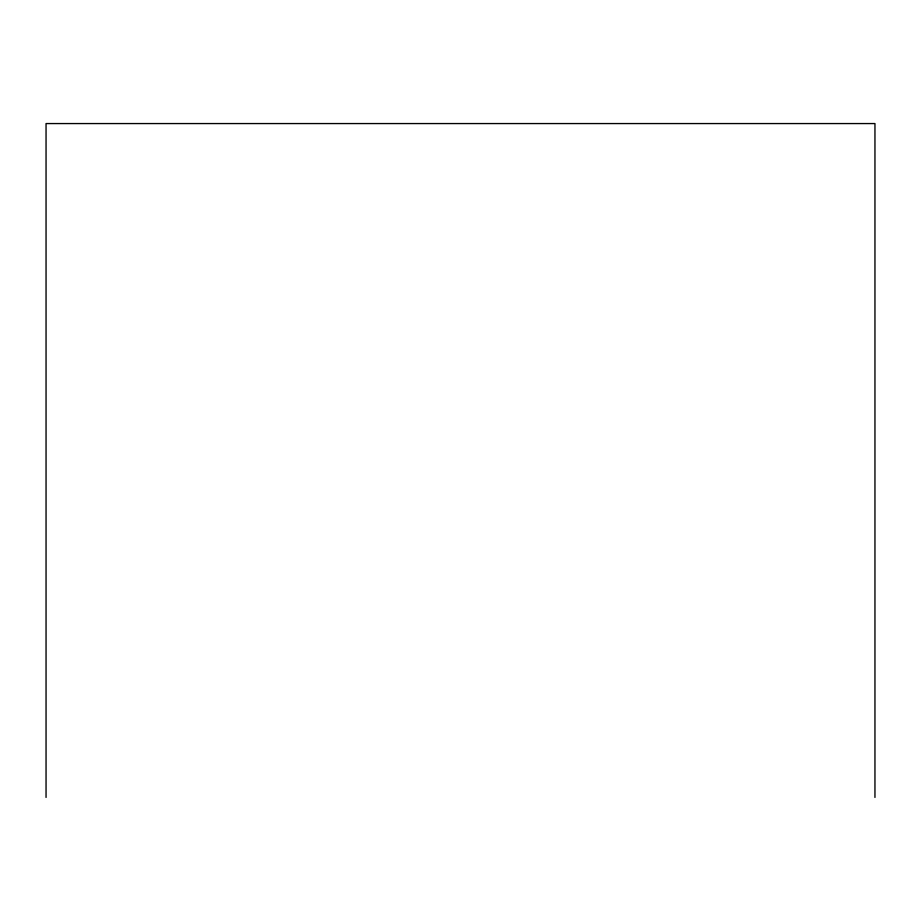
<?xml version="1.0" encoding="UTF-8"?>
<svg xmlns="http://www.w3.org/2000/svg" width="921" height="921" viewBox="0 0 921 921"><rect width="100%" height="100%" fill="white"/><g stroke="black" fill="none" stroke-linecap="round" stroke-linejoin="round"><path stroke-width="1.38" d="M874.95 797.436L874.95 123.564L46.05 123.564L46.05 797.436"/></g></svg>
